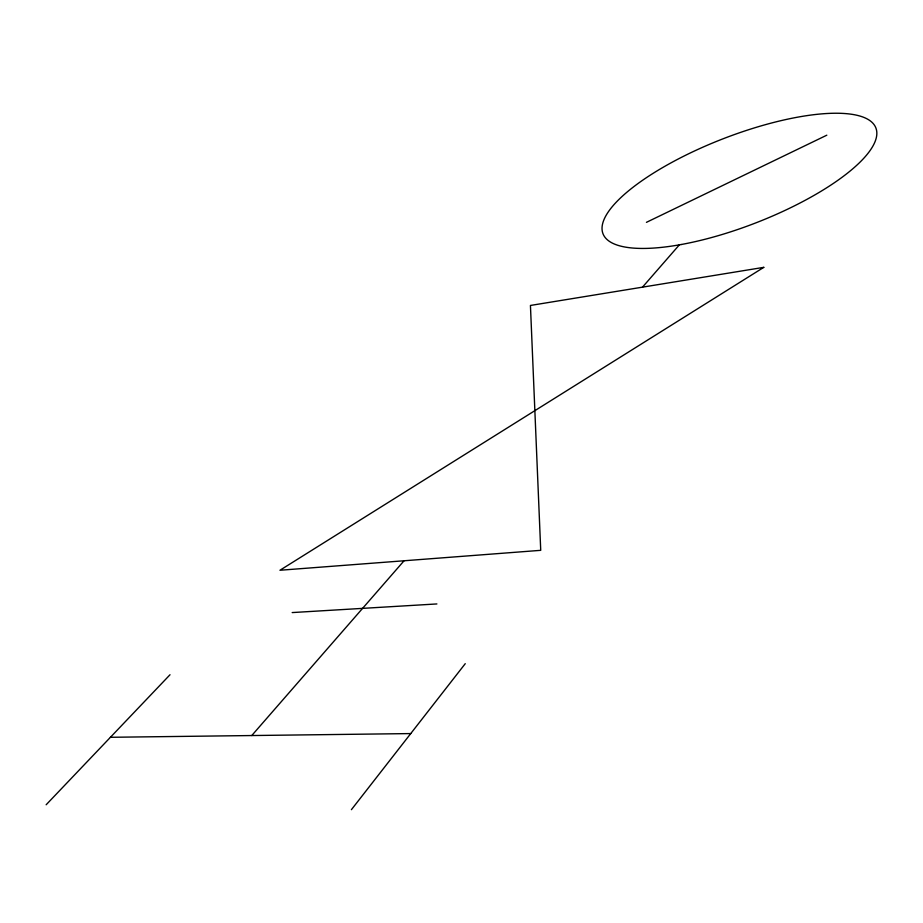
<?xml version="1.0" encoding="UTF-8"?>
<svg xmlns="http://www.w3.org/2000/svg" width="923" height="923" viewBox="0 0 923 923"><rect width="100%" height="100%" fill="white"/><g stroke="black" fill="none" stroke-linecap="round" stroke-linejoin="round"><path stroke-width="1.38" d="M351.409 809.667L465.25 663.672M251.76 735.55L404.066 560.769M642.489 287.157L679.374 244.837M46.15 804.764L170.017 674.736M646.435 222.339L826.823 135.185M292.187 612.572L436.902 603.942M110.414 737.292L410.747 733.577M763.794 267.347L279.957 570.252L540.728 550.327L530.437 305.455L763.794 267.347M681.139 244.526A146.307 45.112 -21.2 0 0 876.365 129.485A146.307 45.112 -21.2 0 0 660.856 168.621A146.307 45.112 -21.2 0 0 681.139 244.526"/></g></svg>
